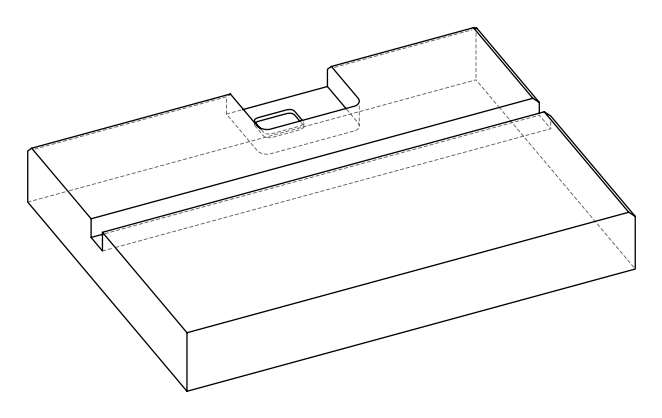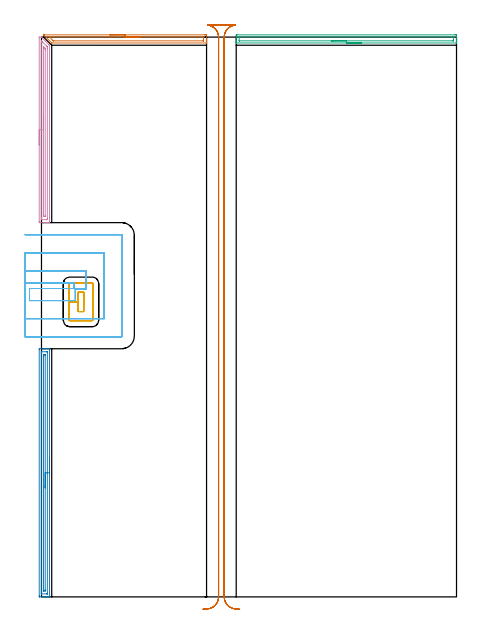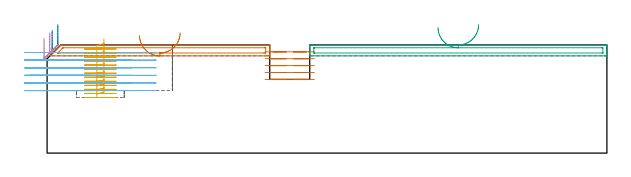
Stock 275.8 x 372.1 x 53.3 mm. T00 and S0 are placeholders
(PLAN: 7 operations, 2 tool changes, 32.6 min)
(1 AREA_MILL | FG_CHAMFER_SURFACE | UGT0205_001 | 1.89 min | 1651 mm3)
(2 AREA_MILL_1 | FG_CHAMFER_SURFACE_1 | UGT0205_001 | 4.14 min | 3913 mm3)
(3 AREA_MILL_2 | FG_CHAMFER_SURFACE_2 | UGT0205_001 | 2.53 min | 2182 mm3)
(4 AREA_MILL_3 | FG_CHAMFER_SURFACE_3 | UGT0205_001 | 3.09 min | 2881 mm3)
(5 MILL_RECTANGULAR_POCKET | POCKET_RECTANGULAR_STRAIGHT | NXT0201_009 | Follow Part, ap 2, ae 75% | 4.14 min | 19625 mm3)
(6 MILL_SLOT | SLOT_PARTIAL_RECTANGULAR | UGT0201_008 | Follow Part, ap 4, ae 75% | 8.56 min | 98404 mm3)
(7 MILL_RECTANGULAR_SLOT | SLOT_RECTANGULAR | UGT0201_008 | Follow Part, ap 4, ae 75% | 8.22 min | 124512 mm3)
(TOOL UGT0205_001 | Chamfer Mill 20 x 3 x 45 deg. | D20 FL50 Z2)
(TOOL NXT0201_009 | ENDMILL 8mm [2P460-0800-NA 1630] | D8 FL26 Z6)
(TOOL UGT0201_008 | End Mill 16 mm | D16 FL32 Z4)
(OP 1 AREA_MILL)
G17 G21 G94 G90
T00 M6
G54
G17 G0 G90 X45.55 Y373.5 S1061 M3
G43 Z63.3 H0
Z57.9
G94 G1 X45.588 Z57.028 F250.
X45.702 Z56.164
X45.891 Z55.312
X46.153 Z54.48
X46.487 Z53.674
X46.89 Z52.9
X47.358 Z52.164
X47.89 Z51.472
X48.479 Z50.829
X49.122 Z50.24
X49.814 Z49.709
X50.55 Z49.24
X51.324 Z48.837
X52.13 Z48.503
X52.962 Z48.241
X53.814 Z48.052
X54.678 Z47.938
X55.55 Z47.9
X108.601
X109.095 Y373.498 Z47.902
X109.583 Y373.494 Z47.903
X109.691 Y373.491 Z47.905
X109.7 Y373.01 Z48.385
Y371.242 Z50.152
Y370.672 Z50.724
Y370.358 Z51.038
Y369.788 Z51.608
Y369.474 Z51.921
Y368.448 Z52.952
X109.692 Y368.116 Z53.275
X109.69 Y368.103 Z53.288
X109.541 Y368.1 Z53.3
X6.913
X6.804 Y368.104 Z53.289
X6.79 Y368.113 Z53.281
X6.628 Y368.272 Z53.128
X1.559 Y373.341 Z48.057
X1.454 Y373.453 Z47.946
X1.417 Y373.494 Z47.904
X1.535 Y373.499 Z47.901
X1.559 Y373.5 Z47.9
X55.55
Y372.086 Z49.314
X106.418
X107.31 Y372.085 Z49.315
X107.353 Y372.084 Z49.316
X107.69 Y372.067 Z49.333
X107.693 Y371.968 Z49.432
X107.699 Y371.742 Z49.658
Y369.972 Z51.428
X107.695 Y369.586 Z51.814
X107.691 Y369.535 Z51.865
X107.687 Y369.52 Z51.88
X107.681 Y369.519 Z51.881
X107.629 Y369.516 Z51.884
X107.523 Y369.515 Z51.885
X107.31 Y369.514 Z51.886
X8.211
X7.998 Y369.516 Z51.884
X7.892 Y369.519 Z51.881
X7.844 Y369.521 Z51.879
X7.742 Y369.619 Z51.781
X7.359 Y369.992 Z51.408
X5.575 Y371.775 Z49.625
X5.379 Y371.976 Z49.424
X5.304 Y372.055 Z49.345
X5.283 Y372.079 Z49.321
X5.31 Y372.081 Z49.319
X5.398 Y372.084 Z49.316
X5.575 Y372.086 Z49.314
X5.616
X55.55
X56.422 Z49.352
X57.286 Z49.466
X58.138 Z49.655
X58.97 Z49.917
X59.776 Z50.251
X60.55 Z50.654
X61.286 Z51.123
X61.978 Z51.654
X62.621 Z52.243
X63.21 Z52.886
X63.742 Z53.578
X64.21 Z54.314
X64.613 Z55.088
X64.947 Z55.894
X65.209 Z56.726
X65.398 Z57.578
X65.512 Z58.443
X65.55 Z59.314
G0 Z63.3
M5
M2
(OP 2 AREA_MILL_1)
G17 G21 G94 G90
T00 M6
G54
G17 G0 G90 X5.3 Y92.45 S1061 M3
G43 Z63.3 H0
G94 G1 Y92.412 Z62.428 F250.
Y92.298 Z61.563
Y92.109 Z60.712
Y91.847 Z59.88
Y91.513 Z59.074
Y91.11 Z58.3
Y90.642 Z57.564
Y90.11 Z56.872
Y89.521 Z56.229
Y88.878 Z55.639
Y88.186 Z55.108
Y87.45 Z54.64
Y86.676 Z54.237
Y85.87 Z53.903
Y85.038 Z53.641
Y84.186 Z53.452
Y83.322 Z53.338
Y82.45 Z53.3
Y0.183
X5.297 Y0.01 Z53.289
X5.161 Y0.002 Z53.154
X5.02 Y0. Z53.02
X4.799 Z52.799
X4.084 Z52.079
X2.853 Z50.85
X2.337 Z50.331
X1.721 Z49.717
X-1.066 Z46.931
X-1.158 Y0.001 Z46.839
X-1.493 Y0.01 Z46.504
X-1.498 Y0.282 Z46.501
X-1.5 Y0.63 Z46.5
Y0.98
Y164.27
X-1.498 Y164.618 Z46.501
X-1.493 Y164.89 Z46.504
X-1.158 Y164.9 Z46.839
X2.337 Z50.331
X3.727 Z51.723
X4.084 Z52.079
X4.799 Z52.799
X5.02 Z53.02
X5.161 Y164.898 Z53.154
X5.297 Y164.89 Z53.289
X5.3 Y164.717 Z53.3
Y82.45
X3.886 Z51.886
X3.885 Y2.418 Z51.885
X3.883 Y2.073 Z51.883
X3.881 Y2.031 Z51.881
X3.88 Y2.016 Z51.88
X3.863 Y2.01 Z51.863
X3.755 Y2.005 Z51.755
X3.618 Y2.001 Z51.618
X0.124 Z48.124
X-0.036 Y2.004 Z47.964
X-0.07 Y2.008 Z47.93
X-0.079 Y2.011 Z47.921
X-0.081 Y2.023 Z47.919
X-0.084 Y2.061 Z47.916
X-0.085 Y2.215 Z47.915
X-0.086 Y2.418 Z47.914
X-0.085 Y162.482 Z47.915
X-0.083 Y162.827 Z47.917
X-0.081 Y162.869 Z47.919
X-0.08 Y162.884 Z47.92
X-0.063 Y162.89 Z47.937
X0.045 Y162.895 Z48.045
X0.182 Y162.899 Z48.182
X3.676 Z51.676
X3.836 Y162.896 Z51.836
X3.87 Y162.892 Z51.87
X3.879 Y162.889 Z51.879
X3.881 Y162.877 Z51.881
X3.884 Y162.839 Z51.884
X3.885 Y162.685 Z51.885
X3.886 Y162.482 Z51.886
Y82.45
X2.471 Z50.471
Y4.963
X2.47 Y4.207 Z50.47
X2.468 Y4.073 Z50.468
X2.465 Y4.026 Z50.465
X2.459 Y4.01 Z50.459
X2.437 Y4.007 Z50.437
X2.337 Y4.004 Z50.337
X1.665 Y4. Z49.665
X1.463 Y4.001 Z49.463
X1.396 Y4.004 Z49.396
X1.344 Y4.01 Z49.344
X1.335 Y4.013 Z49.335
X1.333 Y4.03 Z49.333
X1.33 Y4.069 Z49.33
X1.329 Y4.207 Z49.329
X1.328 Y4.345 Z49.328
X1.329 Y159.937 Z49.329
X1.33 Y160.693 Z49.33
X1.332 Y160.827 Z49.332
X1.335 Y160.874 Z49.335
X1.341 Y160.89 Z49.341
X1.363 Y160.893 Z49.363
X1.463 Y160.896 Z49.463
X2.135 Y160.9 Z50.135
X2.337 Y160.899 Z50.337
X2.404 Y160.896 Z50.404
X2.456 Y160.89 Z50.456
X2.465 Y160.887 Z50.465
X2.467 Y160.869 Z50.467
X2.47 Y160.831 Z50.47
X2.471 Y160.693 Z50.471
Y160.555
Y82.45
Y81.578 Z50.51
Y80.714 Z50.623
Y79.862 Z50.812
Y79.03 Z51.075
Y78.224 Z51.408
Y77.45 Z51.811
Y76.714 Z52.28
Y76.022 Z52.811
Y75.379 Z53.4
Y74.79 Z54.044
Y74.258 Z54.736
Y73.79 Z55.471
Y73.387 Z56.245
Y73.053 Z57.051
Y72.791 Z57.883
Y72.602 Z58.735
Y72.488 Z59.6
Y72.45 Z60.471
G0 Z63.3
M5
M2
(OP 3 AREA_MILL_2)
G17 G21 G94 G90
T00 M6
G54
G17 G0 G90 X212.6 Y368.1 S1061 M3
G43 Z63.3 H0
G94 G1 X212.562 Z62.428 F250.
X212.448 Z61.564
X212.259 Z60.712
X211.997 Z59.88
X211.663 Z59.074
X211.26 Z58.3
X210.792 Z57.564
X210.26 Z56.872
X209.671 Z56.229
X209.028 Z55.64
X208.336 Z55.108
X207.6 Z54.64
X206.826 Z54.237
X206.02 Z53.903
X205.188 Z53.641
X204.336 Z53.452
X203.472 Z53.338
X202.6 Z53.3
X129.539
X129.408 Y368.103 Z53.288
X129.4 Y368.115 Z53.276
Y368.406 Z52.993
Y368.92 Z52.478
Y369.474 Z51.921
Y371.519 Z49.879
Y372.126 Z49.268
Y372.707 Z48.689
X129.403 Y373.01 Z48.385
X129.409 Y373.491 Z47.905
X129.498 Y373.494 Z47.903
X129.985 Y373.5 Z47.9
X274.722
X275.215 Y373.499 Z47.901
X275.702 Y373.494 Z47.903
X275.792 Y373.491 Z47.905
X275.8 Y373.01 Z48.385
Y372.707 Z48.689
Y372.126 Z49.268
Y371.519 Z49.879
Y371.242 Z50.155
Y369.474 Z51.921
Y368.92 Z52.478
Y368.59 Z52.809
Y368.406 Z52.993
X275.793 Y368.114 Z53.277
X275.791 Y368.103 Z53.288
X275.661 Y368.1 Z53.3
X202.6
Y369.514 Z51.886
X131.726
X131.548 Y369.515 Z51.885
X131.459 Y369.518 Z51.882
X131.421 Y369.521 Z51.879
X131.41 Y369.541 Z51.859
X131.405 Y369.628 Z51.772
X131.4 Y369.837 Z51.563
X131.401 Y371.606 Z49.794
X131.406 Y371.97 Z49.43
X131.41 Y372.069 Z49.331
X131.45 Y372.079 Z49.321
X131.554 Y372.083 Z49.317
X131.767 Y372.086 Z49.314
X131.808
X273.474
X273.652 Y372.085 Z49.315
X273.741 Y372.082 Z49.318
X273.779 Y372.079 Z49.321
X273.79 Y372.059 Z49.341
X273.795 Y371.972 Z49.428
X273.8 Y371.763 Z49.637
X273.799 Y369.994 Z51.406
X273.794 Y369.63 Z51.77
X273.79 Y369.531 Z51.869
X273.75 Y369.521 Z51.879
X273.646 Y369.517 Z51.883
X273.433 Y369.514 Z51.886
X273.392
X202.6
X201.728 Z51.924
X200.864 Z52.038
X200.012 Z52.227
X199.18 Z52.489
X198.374 Z52.823
X197.6 Z53.226
X196.864 Z53.694
X196.172 Z54.225
X195.529 Z54.815
X194.94 Z55.458
X194.408 Z56.15
X193.94 Z56.886
X193.537 Z57.66
X193.203 Z58.466
X192.941 Z59.298
X192.752 Z60.149
X192.638 Z61.014
X192.6 Z61.886
G0 Z63.3
M5
M2
(OP 4 AREA_MILL_3)
G17 G21 G94 G90
T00 M6
G54
G17 G0 G90 X-1.5 Y300.35 S1061 M3
G43 Z63.3 H0
Z56.5
G94 G1 Y300.388 Z55.628 F250.
Y300.502 Z54.764
Y300.691 Z53.912
Y300.953 Z53.08
Y301.287 Z52.274
Y301.69 Z51.5
Y302.158 Z50.764
Y302.69 Z50.072
Y303.279 Z49.429
Y303.922 Z48.84
Y304.614 Z48.308
Y305.35 Z47.84
Y306.124 Z47.437
Y306.93 Z47.103
Y307.762 Z46.841
Y308.614 Z46.652
Y309.478 Z46.538
Y310.35 Z46.5
Y371.855
X-1.496 Y371.992 Z46.503
Z46.504
X-1.464 Y372. Z46.535
X-0.28 Z47.72
X-0.095 Y371.99 Z47.902
X0.007 Y371.891 Z48.005
X0.194 Y371.707 Z48.192
X2.571 Y369.33 Z50.57
X4.993 Y366.907 Z52.993
X5.254 Y366.644 Z53.25
X5.296 Y366.594 Z53.289
X5.3 Y366.507 Z53.3
Y248.845
X5.298 Y248.71 Z53.289
X5.191 Y248.703 Z53.184
X5.078 Y248.7 Z53.077
X4.39 Z52.389
X3.778 Z51.777
X3.21 Z51.206
X2.927 Z50.923
X2.337 Z50.334
X2.053 Z50.05
X1.463 Z49.458
X-1.065 Z46.931
X-1.158 Y248.702 Z46.838
X-1.493 Y248.71 Z46.504
X-1.496 Y248.945 Z46.502
X-1.499 Y249.29 Z46.501
X-1.5 Y249.64 Z46.5
Y310.35
X-0.086 Z47.914
X-0.085 Y368.735 Z47.915
X-0.081 Y369.42 Z47.919
X-0.079 Y369.504 Z47.921
X0.238 Y369.202 Z48.238
X0.468 Y368.98 Z48.468
X0.59 Y368.86 Z48.59
X0.715 Y368.735 Z48.715
X3.387 Y366.061 Z51.387
X3.571 Y365.867 Z51.571
X3.879 Y365.539 Z51.879
X3.883 Y365.376 Z51.883
X3.884 Y365.17 Z51.884
X3.886 Y364.481 Z51.886
Y364.279
X3.885 Y251.276 Z51.885
X3.884 Y251.073 Z51.884
X3.88 Y250.73 Z51.88
X3.879 Y250.716 Z51.879
X3.86 Y250.71 Z51.86
X3.796 Y250.705 Z51.796
X3.698 Y250.701 Z51.698
X0.081 Z48.081
X-0.042 Y250.705 Z47.958
X-0.064 Y250.708 Z47.936
X-0.079 Y250.714 Z47.921
X-0.08 Y250.74 Z47.92
X-0.084 Y250.869 Z47.916
X-0.085 Y251.073 Z47.915
X-0.086 Y251.762 Z47.914
Y310.35
X1.328 Z49.328
X1.329 Y364.416 Z49.329
X1.33 Y365.17 Z49.33
X1.331 Y365.305 Z49.331
X1.336 Y365.444 Z49.336
X1.35 Y365.64 Z49.35
X1.463 Y365.53 Z49.463
X1.829 Y365.17 Z49.829
X2.337 Y364.656 Z50.337
X2.427 Y364.562 Z50.427
X2.465 Y364.504 Z50.465
X2.467 Y364.416 Z50.467
X2.47 Y364.279 Z50.47
X2.471 Y364.142 Z50.471
X2.472 Y363.387 Z50.472
X2.471 Y253.61 Z50.471
X2.469 Y252.856 Z50.469
X2.466 Y252.724 Z50.466
X2.464 Y252.71 Z50.464
X2.451 Y252.707 Z50.451
X2.413 Y252.703 Z50.413
X2.337 Y252.701 Z50.337
X1.612 Y252.704 Z49.612
X1.463 Y252.71 Z49.463
X1.335 Y252.728 Z49.335
X1.332 Y252.856 Z49.332
X1.33 Y252.992 Z49.33
X1.329 Y253.747 Z49.329
X1.328 Y253.885 Z49.328
Y310.35
Y311.222 Z49.367
Y312.086 Z49.48
Y312.938 Z49.669
Y313.77 Z49.932
Y314.576 Z50.265
Y315.35 Z50.668
Y316.086 Z51.137
Y316.778 Z51.668
Y317.421 Z52.257
Y318.01 Z52.901
Y318.542 Z53.593
Y319.01 Z54.328
Y319.413 Z55.102
Y319.747 Z55.908
Y320.009 Z56.74
Y320.198 Z57.592
Y320.312 Z58.457
Y320.35 Z59.328
G0 Z63.3
M5
M2
(OP 5 MILL_RECTANGULAR_POCKET)
G17 G21 G94 G90
T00 M6
G54
G17 G0 G90 X28. Y193.818 S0 M3
G43 Z63.3 H1
Z56.3
G94 G1 Y202.5 Z53.974 F250.
X24.5 Z53.036
Y196.05 Z51.308
Y189.6 F500.
X28.
Y202.5
X24.5
Y196.05
X18.5
Y183.9
G3 X18.8 Y183.6 R0.3
G1 X33.7
G3 X34. Y183.9 R0.3
G1 Y208.2
G3 X33.7 Y208.5 R0.3
G1 X18.8
G3 X18.5 Y208.2 R0.3
G1 Y196.05
Y195.05
G0 X28. Y193.818 Z54.308
G1 Y202.5 Z51.981 F250.
X24.5 Z51.044
Y196.05 Z49.315
Y189.6 F500.
X28.
Y202.5
X24.5
Y196.05
X18.5
Y183.9
G3 X18.8 Y183.6 R0.3
G1 X33.7
G3 X34. Y183.9 R0.3
G1 Y208.2
G3 X33.7 Y208.5 R0.3
G1 X18.8
G3 X18.5 Y208.2 R0.3
G1 Y196.05
Y195.05
G0 X28. Y193.818 Z52.315
G1 Y202.5 Z49.989 F250.
X24.5 Z49.051
Y196.05 Z47.323
Y189.6 F500.
X28.
Y202.5
X24.5
Y196.05
X18.5
Y183.9
G3 X18.8 Y183.6 R0.3
G1 X33.7
G3 X34. Y183.9 R0.3
G1 Y208.2
G3 X33.7 Y208.5 R0.3
G1 X18.8
G3 X18.5 Y208.2 R0.3
G1 Y196.05
Y195.05
G0 X28. Y193.818 Z50.323
G1 Y202.5 Z47.997 F250.
X24.5 Z47.059
Y196.05 Z45.331
Y189.6 F500.
X28.
Y202.5
X24.5
Y196.05
X18.5
Y183.9
G3 X18.8 Y183.6 R0.3
G1 X33.7
G3 X34. Y183.9 R0.3
G1 Y208.2
G3 X33.7 Y208.5 R0.3
G1 X18.8
G3 X18.5 Y208.2 R0.3
G1 Y196.05
Y195.05
G0 X28. Y193.818 Z48.331
G1 Y202.5 Z46.004 F250.
X24.5 Z45.067
Y196.05 Z43.338
Y189.6 F500.
X28.
Y202.5
X24.5
Y196.05
X18.5
Y183.9
G3 X18.8 Y183.6 R0.3
G1 X33.7
G3 X34. Y183.9 R0.3
G1 Y208.2
G3 X33.7 Y208.5 R0.3
G1 X18.8
G3 X18.5 Y208.2 R0.3
G1 Y196.05
Y195.05
G0 X28. Y193.818 Z46.338
G1 Y202.5 Z44.012 F250.
X24.5 Z43.074
Y196.05 Z41.346
Y189.6 F500.
X28.
Y202.5
X24.5
Y196.05
X18.5
Y183.9
G3 X18.8 Y183.6 R0.3
G1 X33.7
G3 X34. Y183.9 R0.3
G1 Y208.2
G3 X33.7 Y208.5 R0.3
G1 X18.8
G3 X18.5 Y208.2 R0.3
G1 Y196.05
Y195.05
G0 X28. Y193.818 Z44.346
G1 Y202.5 Z42.02 F250.
X24.5 Z41.082
Y196.05 Z39.354
Y189.6 F500.
X28.
Y202.5
X24.5
Y196.05
X18.5
Y183.9
G3 X18.8 Y183.6 R0.3
G1 X33.7
G3 X34. Y183.9 R0.3
G1 Y208.2
G3 X33.7 Y208.5 R0.3
G1 X18.8
G3 X18.5 Y208.2 R0.3
G1 Y196.05
Y195.05
G0 X28. Y193.818 Z42.354
G1 Y202.5 Z40.028 F250.
X24.5 Z39.09
Y196.05 Z37.362
Y189.6 F500.
X28.
Y202.5
X24.5
Y196.05
X18.5
Y183.9
G3 X18.8 Y183.6 R0.3
G1 X33.7
G3 X34. Y183.9 R0.3
G1 Y208.2
G3 X33.7 Y208.5 R0.3
G1 X18.8
G3 X18.5 Y208.2 R0.3
G1 Y196.05
Y195.05
G0 X28. Y193.818 Z40.362
G1 Y202.5 Z38.035 F250.
X24.5 Z37.097
Y196.05 Z35.369
Y189.6 F500.
X28.
Y202.5
X24.5
Y196.05
X18.5
Y183.9
G3 X18.8 Y183.6 R0.3
G1 X33.7
G3 X34. Y183.9 R0.3
G1 Y208.2
G3 X33.7 Y208.5 R0.3
G1 X18.8
G3 X18.5 Y208.2 R0.3
G1 Y196.05
Y195.05
G0 X28. Y193.818 Z38.369
G1 Y202.5 Z36.043 F250.
X24.5 Z35.105
Y196.05 Z33.377
Y189.6 F500.
X28.
Y202.5
X24.5
Y196.05
X18.5
Y183.9
G3 X18.8 Y183.6 R0.3
G1 X33.7
G3 X34. Y183.9 R0.3
G1 Y208.2
G3 X33.7 Y208.5 R0.3
G1 X18.8
G3 X18.5 Y208.2 R0.3
G1 Y196.05
Y195.05
G0 X28. Y193.818 Z36.377
G1 Y202.5 Z34.051 F250.
X24.5 Z33.113
Y196.05 Z31.385
Y189.6 F500.
X28.
Y202.5
X24.5
Y196.05
X18.5
Y183.9
G3 X18.8 Y183.6 R0.3
G1 X33.7
G3 X34. Y183.9 R0.3
G1 Y208.2
G3 X33.7 Y208.5 R0.3
G1 X18.8
G3 X18.5 Y208.2 R0.3
G1 Y196.05
Y195.05
G0 X28. Y193.818 Z34.385
G1 Y202.5 Z32.058 F250.
X24.5 Z31.121
Y196.05 Z29.392
Y189.6 F500.
X28.
Y202.5
X24.5
Y196.05
X18.5
Y183.9
G3 X18.8 Y183.6 R0.3
G1 X33.7
G3 X34. Y183.9 R0.3
G1 Y208.2
G3 X33.7 Y208.5 R0.3
G1 X18.8
G3 X18.5 Y208.2 R0.3
G1 Y196.05
Y195.05
G0 X28. Y193.818 Z32.392
G1 Y202.5 Z30.066 F250.
X24.5 Z29.128
Y196.05 Z27.4
Y189.6 F500.
X28.
Y202.5
X24.5
Y196.05
X18.5
Y183.9
G3 X18.8 Y183.6 R0.3
G1 X33.7
G3 X34. Y183.9 R0.3
G1 Y208.2
G3 X33.7 Y208.5 R0.3
G1 X18.8
G3 X18.5 Y208.2 R0.3
G1 Y196.05
Y195.05
G0 Z63.3
M5
M2
(OP 6 MILL_SLOT)
G17 G21 G94 G90
T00 M6
G54
G17 G0 G90 X-11. Y208.7 S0 M3
G43 Z63.3 H0
Z49.55
G94 G1 X-8. F250.
X21.7 F500.
Y204.9
X-8.
Y196.9
X22.5
Y204.5
X29.7
Y216.7
X-8.
X-11. F250.
Y184.9
X-8.
X41.7 F500.
Y228.7
X-8.
X-11. F250.
Y172.9
X-8.
X53.2 F500.
G3 X53.7 Y173.4 R0.5
G1 Y240.2
G3 X53.2 Y240.7 R0.5
G1 X-8.
X-11. F250.
G0 Y208.7 Z45.8
G1 X-8.
X21.7 F500.
Y204.9
X-8.
Y196.9
X22.5
Y204.5
X29.7
Y216.7
X-8.
X-11. F250.
Y184.9
X-8.
X41.7 F500.
Y228.7
X-8.
X-11. F250.
Y172.9
X-8.
X53.2 F500.
G3 X53.7 Y173.4 R0.5
G1 Y240.2
G3 X53.2 Y240.7 R0.5
G1 X-8.
X-11. F250.
G0 Y208.7 Z42.05
G1 X-8.
X21.7 F500.
Y204.9
X-8.
Y196.9
X22.5
Y204.5
X29.7
Y216.7
X-8.
X-11. F250.
Y184.9
X-8.
X41.7 F500.
Y228.7
X-8.
X-11. F250.
Y172.9
X-8.
X53.2 F500.
G3 X53.7 Y173.4 R0.5
G1 Y240.2
G3 X53.2 Y240.7 R0.5
G1 X-8.
X-11. F250.
G0 Y208.7 Z38.3
G1 X-8.
X21.7 F500.
Y204.9
X-8.
Y196.9
X22.5
Y204.5
X29.7
Y216.7
X-8.
X-11. F250.
Y184.9
X-8.
X41.7 F500.
Y228.7
X-8.
X-11. F250.
Y172.9
X-8.
X53.2 F500.
G3 X53.7 Y173.4 R0.5
G1 Y240.2
G3 X53.2 Y240.7 R0.5
G1 X-8.
X-11. F250.
G0 Y208.7 Z34.55
G1 X-8.
X21.7 F500.
Y204.9
X-8.
Y196.9
X22.5
Y204.5
X29.7
Y216.7
X-8.
X-11. F250.
Y184.9
X-8.
X41.7 F500.
Y228.7
X-8.
X-11. F250.
Y172.9
X-8.
X53.2 F500.
G3 X53.7 Y173.4 R0.5
G1 Y240.2
G3 X53.2 Y240.7 R0.5
G1 X-8.
X-11. F250.
G0 Y208.7 Z30.8
G1 X-8.
X21.7 F500.
Y204.9
X-8.
Y196.9
X22.5
Y204.5
X29.7
Y216.7
X-8.
X-11. F250.
Y184.9
X-8.
X41.7 F500.
Y228.7
X-8.
X-11. F250.
Y172.9
X-8.
X53.2 F500.
G3 X53.7 Y173.4 R0.5
G1 Y240.2
G3 X53.2 Y240.7 R0.5
G1 X-8.
X-11. F250.
G0 Z63.3
M5
M2
(OP 7 MILL_RECTANGULAR_SLOT)
G17 G21 G94 G90
T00 M6
G54
G17 G0 G90 X131.697 Y-8.23 S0 M3
G43 Z63.3 H0
Z49.9
G94 G1 X128.708 Y-7.97 F250.
G2 X121.4 Y0. R8. F500.
G1 Y372.
G2 X127.737 Y379.825 R8.
G1 X127.742 Y379.855
G3 X126.224 Y380. R8.
G1 X112.851
G3 X111.346 Y379.857 R8.
G1 X111.352 Y379.828
G2 X117.7 Y372. R8.
G1 Y0.
G2 X110.392 Y-7.97 R8.
G1 X107.403 Y-8.23 F250.
G0 X131.697 Z46.5
G1 X128.708 Y-7.97
G2 X121.4 Y0. R8. F500.
G1 Y372.
G2 X128.708 Y379.97 R8.
G1 Y380.
X110.392
Y379.97
G2 X117.7 Y372. R8.
G1 Y0.
G2 X110.392 Y-7.97 R8.
G1 X107.403 Y-8.23 F250.
G0 X131.697 Z43.1
G1 X128.708 Y-7.97
G2 X121.4 Y0. R8. F500.
G1 Y372.
G2 X128.708 Y379.97 R8.
G1 Y380.
X110.392
Y379.97
G2 X117.7 Y372. R8.
G1 Y0.
G2 X110.392 Y-7.97 R8.
G1 X107.403 Y-8.23 F250.
G0 X131.697 Z39.7
G1 X128.708 Y-7.97
G2 X121.4 Y0. R8. F500.
G1 Y372.
G2 X128.708 Y379.97 R8.
G1 Y380.
X110.392
Y379.97
G2 X117.7 Y372. R8.
G1 Y0.
G2 X110.392 Y-7.97 R8.
G1 X107.403 Y-8.23 F250.
G0 X131.697 Z36.3
G1 X128.708 Y-7.97
G2 X121.4 Y0. R8. F500.
G1 Y372.
G2 X128.708 Y379.97 R8.
G1 Y380.
X110.392
Y379.97
G2 X117.7 Y372. R8.
G1 Y0.
G2 X110.392 Y-7.97 R8.
G1 X107.403 Y-8.23 F250.
G0 Z63.3
M5
M2
